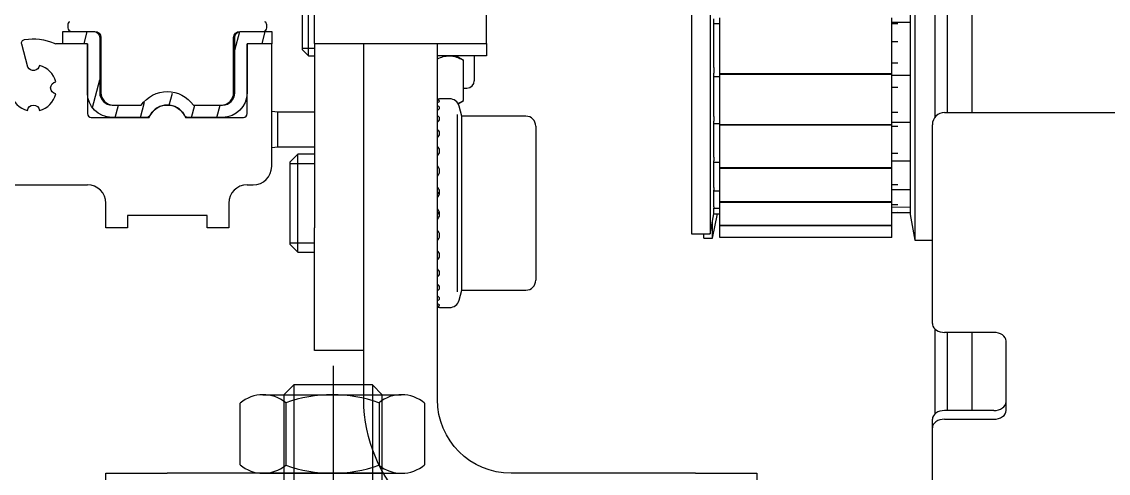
# Model space of a CAD drawing. Header units: millimetres. Extents: x 17311 to 801382, y -242618 to -104888.
# Drawn here: x 575657.9 to 575746.3, y -199233.5 to -199196.7 of the extents above; entities that cross this region are included whole.
import ezdxf

# ---------------------------------------------------------------- set-up
doc = ezdxf.new("R2010")
doc.units = ezdxf.units.MM
doc.header["$LTSCALE"] = 250
doc.linetypes.add('CENTERLINE', pattern=[25.4, 19.05, -1.5875, 3.175, -1.5875])
doc.linetypes.add('GEN3', pattern=[6.25, 5, -1.25])
for name, color, linetype in [('1', 1, 'Continuous'), ('A-CON', 2, 'Continuous'), ('A-FIN', 6, 'Continuous'), ('centerline-Mittellinie', 4, 'CENTERLINE'), ('helpline-Hilfslinie', 2, 'Continuous'), ('hiddenline-hinterliegendelinie', 6, 'GEN3'), ('outline-Körperkante', 7, 'Continuous')]:
    doc.layers.add(name, color=color, linetype=linetype)

# ---------------------------------------------------------------- blocks, each defined once
blk = doc.blocks.new('6kt-Mutter_M8')
at = {"layer": 'hiddenline-hinterliegendelinie', "color": 1}
for p, q in [((-5.719, 6.4), (5.54, 6.4)), ((-7.565, 0.699), (-7.565, 5.701)), ((-3.858, 5.74), (-3.858, 0.66)), ((3.739, 5.74), (3.739, 0.66)), ((7.446, 5.701), (7.446, 0.699)), ((-5.719, 0), (5.6, 0))]:
    blk.add_line(p, q, dxfattribs=at)
for centre, radius, start, end in [((-5.689, 3.533), 2.867, 50.32568, 130.88257), ((-0.06, -4.858), 11.258, 70.2797, 109.7203), ((5.57, 3.533), 2.867, 49.11742, 129.6743), ((-5.689, 2.867), 2.867, 229.11743, 309.6743), ((-0.06, 11.258), 11.258, 250.2797, 289.7203), ((5.57, 2.867), 2.867, 230.32571, 310.88258)]:
    blk.add_arc(centre, radius, start, end, dxfattribs=at)
blk = doc.blocks.new('Gewindestift_M8x25')
at = {"layer": 'centerline-Mittellinie', "color": 1}
blk.add_line((0, 26.578), (0, -2.595), dxfattribs=at)
at = {"layer": 'hiddenline-hinterliegendelinie', "color": 1}
for p, q in [((-3.2, 25.032), (-4, 24.232)), ((-3.2, 25.032), (-3.2, 0)), ((3.2, 25.032), (-3.2, 25.032)), ((3.2, 25.032), (3.2, 0)), ((4, 24.232), (3.2, 25.032)), ((-4, 24.232), (-4, 0.8)), ((-4, 24.232), (4, 24.232)), ((4, 0.79), (4, 24.232)), ((-4, 0.8), (4, 0.8)), ((-4, 0.8), (-3.2, 0)), ((-3.2, 0), (3.2, 0)), ((3.2, 0), (4, 0.79))]:
    blk.add_line(p, q, dxfattribs=at)
blk = doc.blocks.new('2302_Kämpferprofil')
at = {"layer": 'outline-Körperkante', "color": 8, "linetype": 'Continuous'}
for p, q in [((14.148403, 72.585385), (13.645523, 74.462158)), ((19, 74.5), (16.411077, 74.5)), ((19, 74.5), (17, 74.5)), ((19, 74.5), (19, 68.8)), ((19, 70.5), (19, 74.5)), ((32, 68.8), (32, 74.5)), ((34, 74.5), (32, 74.5)), ((34, 74.5), (32, 74.5)), ((32, 74.5), (32, 70.5)), ((34, 64.5), (34, 74.5)), ((19.3, 68.5), (24.016761, 68.5)), ((20.5, 68.499826), (20.5, 68.563239)), ((23.82668, 68.5), (21, 68.5)), ((26.98324, 68.5), (31.7, 68.5)), ((30, 68.5), (27.17332, 68.5)), ((8.658313, 63), (19, 63)), ((32, 63), (32.5, 63)), ((20.5, 59.5), (20.5, 61.5)), ((30.5, 61.5), (30.5, 59.5)), ((28.75, 60.5), (22.25, 60.5)), ((22.25, 60.5), (22.25, 59.5)), ((28.75, 59.5), (28.75, 60.5)), ((22.25, 59.5), (20.5, 59.5)), ((30.5, 59.5), (28.75, 59.5))]:
    blk.add_line(p, q, dxfattribs=at)
at = {"layer": 'outline-Körperkante', "color": 8, "linetype": 'Continuous', "extrusion": (0, 0, -1)}
for centre, radius, start, end in [((-13.935301, 74.539804), 0.3, 345, 79.650709), ((-14.6, 70.9), 4, 79.650709, 114.909153), ((-14.6, 72.8), 0.5, 187.560843, 334.581259), ((-16.5, 70.9), 0.5, 277.560843, 82.439157), ((-14.6, 69), 0.5, 7.560843, 172.439157), ((-25.5, 67.9), 1.6, 22.024313, 157.975687)]:
    blk.add_arc(centre, radius, start, end, dxfattribs=at)
at = {"layer": 'outline-Körperkante', "color": 8, "linetype": 'Continuous'}
for centre, radius, start, end in [((16.411077, 74.8), 0.3, 245.090847, 270), ((14.6, 70.9), 1.9, 15.121686, 74.878314), ((14.6, 70.9), 1.9, 195.121686, 254.878314), ((14.6, 70.9), 1.9, 285.121686, 344.878314), ((19.3, 68.8), 0.3, 180, 270), ((31.7, 68.8), 0.3, 270, 0), ((32.5, 64.5), 1.5, 270, 0), ((19, 61.5), 1.5, 0, 90), ((32, 61.5), 1.5, 90, 180)]:
    blk.add_arc(centre, radius, start, end, dxfattribs=at)
blk = doc.blocks.new('HATCH9')
at = {"color": 251, "linetype": 'Continuous'}
for p, q in [((127.209223, 152.287676), (127.477172, 153.287676)), ((139.490589, 151.757921), (139.898178, 153.279062)), ((141.703089, 152.287676), (141.971038, 153.287676)), ((127.887534, 147.091761), (128.490589, 149.342395)), ((134.149565, 147.279759), (134.41049, 148.253545)), ((129.742632, 146.287676), (130.010582, 147.287676)), ((131.813185, 146.287676), (132.142424, 147.516415)), ((135.954289, 146.287676), (136.222239, 147.287676)), ((138.024842, 146.287676), (138.292791, 147.287676))]:
    blk.add_line(p, q, dxfattribs=at)
blk = doc.blocks.new('2302')
at = {"layer": '1', "color": 8, "linetype": 'Continuous'}
for p, q in [((24.088, 52.58), (24.088, -6.688)), ((24.088, 52.58), (24.088, -6.688)), ((25.088, 52.321), (25.088, -6.291)), ((25.088, 52.321), (25.088, -6.291)), ((27.088, 52.26), (27.088, -6.291)), ((27.088, 52.26), (27.088, -6.291)), ((27.088, 52.26), (27.088, -6.291)), ((27.088, 52.26), (27.088, -6.291)), ((4.274, 33.813), (4.274, -16.187)), ((4.274, 33.813), (4.274, -16.187)), ((5.797, 33.813), (5.797, -16.187)), ((5.797, 33.813), (5.797, -16.187)), ((22.458, 34.313), (22.458, -16.687)), ((22.458, 34.313), (22.458, -16.687)), ((22.088, 32.213), (22.088, -14.587)), ((22.088, 32.213), (22.088, -14.587)), ((-26.412, -0.676), (-26.412, 18.324)), ((-26.412, -0.676), (-26.412, 18.324)), ((-12.412, -0.676), (-12.412, 18.324)), ((-12.412, -0.676), (-12.412, 18.324)), ((-27.412, -1.176), (-27.412, 3.824)), ((-27.412, -1.176), (-27.412, 3.824)), ((-26.912, -1.676), (-26.912, 4.324)), ((-26.912, -1.676), (-26.912, 4.324)), ((6.088, -2.627), (6.088, 1.341)), ((6.088, -2.627), (6.088, 1.341)), ((6.088, 0.967), (6.588, 0.97)), ((6.088, 0.967), (6.588, 0.97)), ((6.588, -3.15), (6.588, 1.431)), ((6.588, -3.15), (6.588, 1.431)), ((20.588, -3.15), (20.588, 1.431)), ((20.588, -3.15), (20.588, 1.431)), ((20.588, 1.068), (22.088, 1.079)), ((20.588, 1.068), (22.088, 1.079)), ((20.588, 0.959), (21.088, 0.961)), ((20.588, 0.959), (21.088, 0.961)), ((-46.912, 0.314), (-44.412, 0.314)), ((-46.912, -0.686), (-46.912, 0.314)), ((-46.912, 0.314), (-44.412, 0.314)), ((-46.912, -0.686), (-46.912, 0.314)), ((-46.512, 0.841), (-46.512, 0.614)), ((-46.512, 0.841), (-46.512, 0.614)), ((-46.212, 0.314), (-44.312, 0.314)), ((-46.212, 0.314), (-44.312, 0.314)), ((-32.512, 0.314), (-30.612, 0.314)), ((-32.512, 0.314), (-30.612, 0.314)), ((-32.412, 0.314), (-29.912, 0.314)), ((-32.412, 0.314), (-29.912, 0.314)), ((-30.312, 0.614), (-30.312, 0.841)), ((-30.312, 0.614), (-30.312, 0.841)), ((-29.912, 0.314), (-29.912, -0.686)), ((-29.912, 0.314), (-29.912, -0.686)), ((-44.912, -0.686), (-46.912, -0.686)), ((-44.912, -0.686), (-46.912, -0.686)), ((-44.912, -4.686), (-44.912, -0.686)), ((-44.912, -4.686), (-44.912, -0.686)), ((-43.912, -0.186), (-43.912, -4.686)), ((-43.912, -0.186), (-43.912, -4.686)), ((-43.812, -0.186), (-43.812, -4.686)), ((-43.812, -0.186), (-43.812, -4.686)), ((-33.012, -4.686), (-33.012, -0.186)), ((-33.012, -4.686), (-33.012, -0.186)), ((-32.912, -4.686), (-32.912, -0.186)), ((-32.912, -4.686), (-32.912, -0.186)), ((-29.912, -0.686), (-31.912, -0.686)), ((-29.912, -0.686), (-31.912, -0.686)), ((-31.912, -0.686), (-31.912, -4.686)), ((-29.912, -0.686), (-31.912, -0.686)), ((-29.912, -0.686), (-31.912, -0.686)), ((-31.912, -0.686), (-31.912, -4.686)), ((-26.412, -0.676), (-26.412, -15.676)), ((-26.412, -0.676), (-19.412, -0.676)), ((-26.412, -0.676), (-26.412, -15.676)), ((-26.412, -0.676), (-19.412, -0.676)), ((-22.412, -15.676), (-22.412, -0.676)), ((-22.412, -15.676), (-22.412, -0.676)), ((-19.412, -0.676), (-12.412, -0.676)), ((-19.412, -0.676), (-12.412, -0.676)), ((-16.412, -29.676), (-16.412, -0.676)), ((-16.412, -29.676), (-16.412, -0.676)), ((-12.412, -0.676), (-12.412, -1.676)), ((-12.412, -0.676), (-12.412, -1.676)), ((21.088, -0.523), (20.588, -0.524)), ((21.088, -0.523), (20.588, -0.524)), ((-27.412, -1.062), (-26.412, -1.062)), ((-27.412, -1.062), (-26.412, -1.062)), ((-27.412, -1.176), (-26.912, -1.676)), ((-27.412, -1.176), (-26.912, -1.676)), ((-26.912, -1.676), (-26.412, -1.676)), ((-26.912, -1.676), (-26.412, -1.676)), ((-12.412, -1.676), (-16.412, -1.676)), ((-12.412, -1.676), (-16.412, -1.676)), ((-14.293, -2.033), (-14.912, -1.676)), ((-14.293, -2.033), (-14.912, -1.676)), ((-13.412, -1.676), (-13.412, -3.701)), ((-13.412, -1.676), (-13.412, -3.701)), ((-14.293, -5.319), (-14.293, -2.033)), ((-14.293, -5.319), (-14.293, -2.033)), ((6.088, -2.627), (6.088, -3.095)), ((6.088, -2.627), (6.088, -3.095)), ((20.588, -2.245), (21.088, -2.245)), ((20.588, -2.245), (21.088, -2.245)), ((6.088, -6.609), (6.088, -3.095)), ((6.088, -6.609), (6.088, -3.095)), ((6.088, -3.365), (6.588, -3.361)), ((6.088, -3.365), (6.588, -3.361)), ((20.588, -3.15), (6.588, -3.15)), ((6.588, -3.151), (6.588, -3.15)), ((20.588, -3.15), (6.588, -3.15)), ((6.588, -3.151), (6.588, -3.15)), ((6.588, -3.159), (6.588, -3.151)), ((20.588, -3.151), (6.588, -3.151)), ((6.588, -3.159), (6.588, -3.151)), ((20.588, -3.151), (6.588, -3.151)), ((6.588, -3.159), (20.588, -3.159)), ((6.588, -3.169), (6.588, -3.159)), ((6.588, -3.159), (20.588, -3.159)), ((6.588, -3.169), (6.588, -3.159)), ((20.588, -3.169), (6.588, -3.169)), ((6.588, -7.29), (6.588, -3.169)), ((20.588, -3.169), (6.588, -3.169)), ((6.588, -7.29), (6.588, -3.169)), ((20.588, -3.151), (20.588, -3.15)), ((20.588, -3.151), (20.588, -3.15)), ((20.588, -3.159), (20.588, -3.151)), ((20.588, -3.159), (20.588, -3.151)), ((20.588, -3.169), (20.588, -3.159)), ((20.588, -3.169), (20.588, -3.159)), ((20.588, -7.29), (20.588, -3.169)), ((20.588, -7.29), (20.588, -3.169)), ((20.588, -3.263), (22.088, -3.253)), ((20.588, -3.263), (22.088, -3.253)), ((-14.293, -4.301), (-14.012, -4.301)), ((-14.293, -4.301), (-14.012, -4.301)), ((21.088, -4.264), (20.588, -4.265)), ((21.088, -4.264), (20.588, -4.265)), ((-15.426, -5.176), (-16.241, -5.176)), ((-15.426, -5.176), (-16.241, -5.176)), ((-43.412, -5.552), (-43.412, -5.486)), ((-43.412, -5.552), (-43.412, -5.486)), ((-42.912, -5.686), (-40.603, -5.686)), ((-42.912, -5.686), (-40.603, -5.686)), ((-42.812, -5.686), (-40.536, -5.686)), ((-42.812, -5.686), (-40.536, -5.686)), ((-36.288, -5.686), (-34.012, -5.686)), ((-36.288, -5.686), (-34.012, -5.686)), ((-36.221, -5.686), (-33.912, -5.686)), ((-36.221, -5.686), (-33.912, -5.686)), ((-14.735, -5.573), (-14.293, -5.319)), ((-14.735, -5.573), (-14.293, -5.319)), ((-14.433, -6.593), (-14.653, -5.769)), ((-14.433, -6.593), (-14.653, -5.769)), ((-40.085, -6.686), (-42.912, -6.686)), ((-40.085, -6.686), (-42.912, -6.686)), ((-33.912, -6.686), (-36.739, -6.686)), ((-33.912, -6.686), (-36.739, -6.686)), ((-29.912, -9.133), (-29.912, -6.219)), ((-29.412, -6.276), (-29.912, -6.219)), ((-29.912, -9.133), (-29.912, -6.219)), ((-29.412, -6.276), (-29.912, -6.219)), ((-29.412, -9.076), (-29.412, -6.276)), ((-26.412, -6.276), (-29.412, -6.276)), ((-29.412, -9.076), (-29.412, -6.276)), ((-26.412, -6.276), (-29.412, -6.276)), ((-14.812, -6.463), (-14.812, -20.889)), ((-14.812, -6.463), (-14.812, -20.889)), ((-14.433, -20.759), (-14.433, -6.593)), ((-9.212, -6.593), (-14.433, -6.593)), ((-14.433, -20.759), (-14.433, -6.593)), ((-9.212, -6.593), (-14.433, -6.593)), ((6.088, -6.609), (6.088, -7.011)), ((6.088, -6.609), (6.088, -7.011)), ((6.088, -9.917), (6.088, -7.011)), ((6.088, -9.917), (6.088, -7.011)), ((20.588, -6.255), (21.088, -6.255)), ((20.588, -6.255), (21.088, -6.255)), ((20.588, -7.087), (22.088, -7.076)), ((20.588, -7.087), (22.088, -7.076)), ((24.888, -6.286), (73.888, -6.286)), ((24.888, -6.286), (73.888, -6.286)), ((-8.412, -7.393), (-8.412, -19.959)), ((-8.412, -7.393), (-8.412, -19.959)), ((6.088, -7.188), (6.588, -7.185)), ((6.088, -7.188), (6.588, -7.185)), ((20.588, -7.29), (6.588, -7.29)), ((6.588, -7.292), (6.588, -7.29)), ((20.588, -7.29), (6.588, -7.29)), ((6.588, -7.292), (6.588, -7.29)), ((20.588, -7.292), (6.588, -7.292)), ((6.588, -7.299), (6.588, -7.292)), ((20.588, -7.292), (6.588, -7.292)), ((6.588, -7.299), (6.588, -7.292)), ((6.588, -7.299), (20.588, -7.299)), ((6.588, -7.308), (6.588, -7.299)), ((6.588, -7.299), (20.588, -7.299)), ((6.588, -7.308), (6.588, -7.299)), ((6.588, -10.812), (6.588, -7.308)), ((20.588, -7.308), (6.588, -7.308)), ((6.588, -10.812), (6.588, -7.308)), ((20.588, -7.308), (6.588, -7.308)), ((20.588, -7.292), (20.588, -7.29)), ((20.588, -7.292), (20.588, -7.29)), ((20.588, -7.299), (20.588, -7.292)), ((20.588, -7.299), (20.588, -7.292)), ((20.588, -7.308), (20.588, -7.299)), ((20.588, -7.308), (20.588, -7.299)), ((20.588, -10.812), (20.588, -7.308)), ((20.588, -10.812), (20.588, -7.308)), ((21.088, -7.433), (20.588, -7.435)), ((21.088, -7.433), (20.588, -7.435)), ((23.888, -22.165), (23.888, -7.286)), ((23.888, -22.165), (23.888, -7.286)), ((-29.912, -9.133), (-29.412, -9.076)), ((-29.912, -9.133), (-29.412, -9.076)), ((-29.412, -9.076), (-26.412, -9.076)), ((-29.412, -9.076), (-26.412, -9.076)), ((-27.787, -9.676), (-28.412, -10.301)), ((-27.787, -9.676), (-28.412, -10.301)), ((-27.787, -17.676), (-27.787, -9.676)), ((-26.412, -9.676), (-27.787, -9.676)), ((-27.787, -17.676), (-27.787, -9.676)), ((-26.412, -9.676), (-27.787, -9.676)), ((20.588, -9.606), (21.088, -9.605)), ((20.588, -9.606), (21.088, -9.605)), ((-28.412, -17.051), (-28.412, -10.301)), ((-28.412, -17.051), (-28.412, -10.301)), ((-28.412, -10.443), (-26.412, -10.443)), ((-28.412, -10.443), (-26.412, -10.443)), ((6.088, -9.917), (6.088, -10.235)), ((6.088, -9.917), (6.088, -10.235)), ((6.088, -12.407), (6.088, -10.235)), ((6.088, -12.407), (6.088, -10.235)), ((6.088, -10.336), (6.588, -10.333)), ((6.088, -10.336), (6.588, -10.333)), ((20.588, -10.235), (22.088, -10.225)), ((20.588, -10.235), (22.088, -10.225)), ((6.588, -10.814), (6.588, -10.812)), ((20.588, -10.812), (6.588, -10.812)), ((6.588, -10.814), (6.588, -10.812)), ((20.588, -10.812), (6.588, -10.812)), ((20.588, -10.814), (6.588, -10.814)), ((6.588, -10.82), (6.588, -10.814)), ((20.588, -10.814), (6.588, -10.814)), ((6.588, -10.82), (6.588, -10.814)), ((6.588, -10.82), (20.588, -10.82)), ((6.588, -10.827), (6.588, -10.82)), ((6.588, -10.82), (20.588, -10.82)), ((6.588, -10.827), (6.588, -10.82)), ((20.588, -10.827), (6.588, -10.827)), ((6.588, -13.58), (6.588, -10.827)), ((20.588, -10.827), (6.588, -10.827)), ((6.588, -13.58), (6.588, -10.827)), ((20.588, -10.814), (20.588, -10.812)), ((20.588, -10.814), (20.588, -10.812)), ((20.588, -10.82), (20.588, -10.814)), ((20.588, -10.82), (20.588, -10.814)), ((20.588, -10.827), (20.588, -10.82)), ((20.588, -10.827), (20.588, -10.82)), ((20.588, -13.58), (20.588, -10.827)), ((20.588, -13.58), (20.588, -10.827)), ((20.588, -12.153), (21.088, -12.151)), ((20.588, -12.153), (21.088, -12.151)), ((6.088, -12.407), (6.088, -12.627)), ((6.088, -12.407), (6.088, -12.627)), ((6.088, -13.969), (6.088, -12.627)), ((6.088, -13.969), (6.088, -12.627)), ((6.088, -12.672), (6.588, -12.668)), ((6.088, -12.672), (6.588, -12.668)), ((20.588, -12.57), (22.088, -12.56)), ((20.588, -12.57), (22.088, -12.56)), ((6.088, -13.969), (6.088, -14.081)), ((6.088, -13.969), (6.088, -14.081)), ((6.088, -14.535), (6.088, -14.081)), ((6.088, -14.535), (6.088, -14.081)), ((6.088, -14.092), (6.588, -14.088)), ((6.088, -14.092), (6.588, -14.088)), ((6.588, -13.582), (6.588, -13.58)), ((20.588, -13.58), (6.588, -13.58)), ((6.588, -13.582), (6.588, -13.58)), ((20.588, -13.58), (6.588, -13.58)), ((6.588, -13.586), (6.588, -13.582)), ((20.588, -13.582), (6.588, -13.582)), ((6.588, -13.586), (6.588, -13.582)), ((20.588, -13.582), (6.588, -13.582)), ((6.588, -13.592), (6.588, -13.586)), ((6.588, -13.586), (20.588, -13.586)), ((6.588, -13.592), (6.588, -13.586)), ((6.588, -13.586), (20.588, -13.586)), ((20.588, -13.592), (6.588, -13.592)), ((6.588, -15.487), (6.588, -13.592)), ((20.588, -13.592), (6.588, -13.592)), ((6.588, -15.487), (6.588, -13.592)), ((20.588, -13.582), (20.588, -13.58)), ((20.588, -13.582), (20.588, -13.58)), ((20.588, -13.586), (20.588, -13.582)), ((20.588, -13.586), (20.588, -13.582)), ((20.588, -13.592), (20.588, -13.586)), ((20.588, -13.592), (20.588, -13.586)), ((20.588, -15.487), (20.588, -13.592)), ((20.588, -15.487), (20.588, -13.592)), ((20.588, -13.783), (21.088, -13.78)), ((20.588, -13.783), (21.088, -13.78)), ((20.588, -13.991), (22.088, -13.98)), ((20.588, -13.991), (22.088, -13.98)), ((5.797, -16.187), (6.088, -14.537)), ((5.797, -16.187), (6.088, -14.537)), ((5.988, -16.536), (6.388, -14.535)), ((5.988, -16.536), (6.388, -14.535)), ((6.088, -14.537), (6.588, -14.533)), ((6.088, -14.537), (6.588, -14.533)), ((6.088, -14.537), (6.088, -14.535)), ((6.088, -14.537), (6.088, -14.535)), ((20.588, -14.426), (21.088, -14.422)), ((20.588, -14.426), (21.088, -14.422)), ((20.588, -14.436), (22.088, -14.425)), ((20.588, -14.436), (22.088, -14.425)), ((22.088, -14.587), (22.458, -16.687)), ((22.088, -14.587), (22.458, -16.687)), ((-26.412, -25.676), (-26.412, -15.676)), ((-26.412, -25.676), (-26.412, -15.676)), ((-22.412, -25.676), (-22.412, -15.676)), ((-22.412, -25.676), (-22.412, -15.676)), ((5.988, -16.536), (5.988, -15.104)), ((5.988, -16.536), (5.988, -15.104)), ((20.588, -15.487), (6.588, -15.487)), ((6.588, -15.489), (6.588, -15.487)), ((20.588, -15.487), (6.588, -15.487)), ((6.588, -15.489), (6.588, -15.487)), ((20.588, -15.489), (6.588, -15.489)), ((6.588, -15.491), (6.588, -15.489)), ((20.588, -15.489), (6.588, -15.489)), ((6.588, -15.491), (6.588, -15.489)), ((6.588, -15.491), (20.588, -15.491)), ((6.588, -15.495), (6.588, -15.491)), ((6.588, -15.491), (20.588, -15.491)), ((6.588, -15.495), (6.588, -15.491)), ((20.588, -15.495), (6.588, -15.495)), ((20.588, -15.495), (6.588, -15.495)), ((6.588, -16.461), (6.588, -15.496)), ((6.588, -16.461), (6.588, -15.496)), ((20.588, -15.489), (20.588, -15.487)), ((20.588, -15.489), (20.588, -15.487)), ((20.588, -15.491), (20.588, -15.489)), ((20.588, -15.491), (20.588, -15.489)), ((20.588, -15.495), (20.588, -15.491)), ((20.588, -15.495), (20.588, -15.491)), ((20.588, -16.461), (20.588, -15.496)), ((20.588, -16.461), (20.588, -15.496)), ((4.274, -16.187), (5.797, -16.187)), ((4.274, -16.187), (5.797, -16.187)), ((5.288, -16.536), (5.288, -16.187)), ((5.288, -16.536), (5.288, -16.187)), ((5.288, -16.536), (5.988, -16.536)), ((5.288, -16.536), (5.988, -16.536)), ((6.588, -16.463), (6.588, -16.461)), ((20.588, -16.461), (6.588, -16.461)), ((6.588, -16.463), (6.588, -16.461)), ((20.588, -16.461), (6.588, -16.461)), ((20.588, -16.463), (6.588, -16.463)), ((6.588, -16.465), (6.588, -16.463)), ((20.588, -16.463), (6.588, -16.463)), ((6.588, -16.465), (6.588, -16.463)), ((20.588, -16.465), (6.588, -16.465)), ((20.588, -16.465), (6.588, -16.465)), ((20.588, -16.463), (20.588, -16.461)), ((20.588, -16.463), (20.588, -16.461)), ((20.588, -16.465), (20.588, -16.463)), ((20.588, -16.465), (20.588, -16.463)), ((22.458, -16.687), (23.888, -16.687)), ((22.458, -16.687), (23.888, -16.687)), ((-28.412, -16.909), (-26.412, -16.909)), ((-28.412, -16.909), (-26.412, -16.909)), ((-28.412, -17.051), (-27.787, -17.676)), ((-28.412, -17.051), (-27.787, -17.676)), ((-27.787, -17.676), (-26.412, -17.676)), ((-27.787, -17.676), (-26.412, -17.676)), ((-14.653, -21.583), (-14.433, -20.759)), ((-14.653, -21.583), (-14.433, -20.759)), ((-14.433, -20.759), (-9.212, -20.759)), ((-14.433, -20.759), (-9.212, -20.759)), ((-16.241, -22.176), (-15.426, -22.176)), ((-16.241, -22.176), (-15.426, -22.176)), ((23.888, -23.49), (23.888, -22.165)), ((23.888, -23.49), (23.888, -22.165)), ((24.088, -23.917), (24.088, -30.847)), ((24.088, -23.917), (24.088, -30.847)), ((28.888, -24.2), (24.888, -24.2)), ((28.888, -24.2), (24.888, -24.2)), ((25.088, -24.202), (25.088, -30.564)), ((25.088, -24.202), (25.088, -30.564)), ((27.088, -24.202), (27.088, -30.564)), ((27.088, -24.202), (27.088, -30.564)), ((27.088, -24.202), (27.088, -30.564)), ((27.088, -24.202), (27.088, -30.564)), ((29.888, -30.564), (29.888, -24.907)), ((29.888, -30.564), (29.888, -24.907)), ((-22.412, -25.676), (-26.412, -25.676)), ((-22.412, -25.676), (-26.412, -25.676)), ((-22.412, -29.676), (-22.412, -25.676)), ((-22.412, -29.676), (-22.412, -25.676)), ((28.888, -30.564), (24.888, -30.564)), ((28.888, -30.564), (24.888, -30.564)), ((23.888, -31.978), (23.888, -31.271)), ((23.888, -31.978), (23.888, -31.271)), ((24.888, -31.271), (28.888, -31.271)), ((24.888, -31.271), (28.888, -31.271)), ((23.888, -50.363), (23.888, -31.978)), ((23.888, -50.363), (23.888, -31.978)), ((-43.412, -35.676), (-38.412, -35.676)), ((-43.412, -41.676), (-43.412, -35.676)), ((-43.412, -35.676), (-38.412, -35.676)), ((-43.412, -41.676), (-43.412, -35.676)), ((-20.805, -35.676), (-38.412, -35.676)), ((-20.805, -35.676), (-38.412, -35.676)), ((4.588, -35.676), (-10.412, -35.676)), ((4.588, -35.676), (-10.412, -35.676)), ((4.588, -35.676), (9.588, -35.676)), ((4.588, -35.676), (9.588, -35.676)), ((9.588, -35.676), (9.588, -41.676)), ((9.588, -35.676), (9.588, -41.676))]:
    blk.add_line(p, q, dxfattribs=at)
for centre, radius, start, end in [((-46.212, 0.841), 0.3, 120, 180), ((-46.212, 0.841), 0.3, 120, 180), ((-30.612, 0.841), 0.3, 0, 60), ((-30.612, 0.841), 0.3, 0, 60), ((-46.212, 0.614), 0.3, 180, 270), ((-46.212, 0.614), 0.3, 180, 270), ((-30.612, 0.614), 0.3, 270, 0), ((-30.612, 0.614), 0.3, 270, 0), ((-14.012, -3.701), 0.6, 270, 0), ((-14.012, -3.701), 0.6, 270, 0), ((-42.912, -4.686), 1, 180, 270), ((-42.912, -4.686), 1, 180, 270), ((-42.812, -4.686), 1, 180, 270), ((-42.812, -4.686), 1, 180, 270), ((-34.012, -4.686), 1, 270, 0), ((-34.012, -4.686), 1, 270, 0), ((-33.912, -4.686), 1, 270, 0), ((-33.912, -4.686), 1, 270, 0), ((-15.426, -5.976), 0.8, 15, 90), ((-15.426, -5.976), 0.8, 15, 90), ((-38.412, -7.286), 1.6, 28.27371, 151.72629), ((-38.412, -7.286), 1.6, 28.27371, 151.72629), ((-9.212, -7.393), 0.8, 0, 90), ((-9.212, -7.393), 0.8, 0, 90), ((24.888, -7.286), 1, 90, 180), ((24.888, -7.286), 1, 90, 180), ((-9.212, -19.959), 0.8, 270, 0), ((-9.212, -19.959), 0.8, 270, 0), ((-15.426, -21.376), 0.8, 270, 345), ((-15.426, -21.376), 0.8, 270, 345)]:
    blk.add_arc(centre, radius, start, end, dxfattribs=at)
at = {"layer": '1', "color": 8, "linetype": 'Continuous', "extrusion": (0, 0, -1)}
for centre, radius, start, end in [((44.412, -0.186), 0.5, 90, 180), ((44.412, -0.186), 0.5, 90, 180), ((44.312, -0.186), 0.5, 90, 180), ((44.312, -0.186), 0.5, 90, 180), ((32.512, -0.186), 0.5, 0, 90), ((32.512, -0.186), 0.5, 0, 90), ((32.412, -0.186), 0.5, 0, 90), ((32.412, -0.186), 0.5, 0, 90), ((42.912, -4.686), 2, 270, 0), ((42.912, -4.686), 2, 270, 0), ((38.412, -7.186), 2.6, 35.23442, 144.76558), ((38.412, -7.186), 2.6, 35.23442, 144.76558), ((33.912, -4.686), 2, 180, 270), ((33.912, -4.686), 2, 180, 270), ((40.085, -6.386), 0.3, 208.27371, 270), ((40.085, -6.386), 0.3, 208.27371, 270), ((36.739, -6.386), 0.3, 270, 331.72629), ((36.739, -6.386), 0.3, 270, 331.72629), ((10.412, -29.676), 12, 270, 0), ((10.412, -29.676), 12, 270, 0), ((10.412, -29.676), 6, 270, 0), ((10.412, -29.676), 6, 270, 0)]:
    blk.add_arc(centre, radius, start, end, dxfattribs=at)
at = {"layer": '1', "color": 8, "linetype": 'Continuous'}
for centre, major_axis, ratio, start_param, end_param in [((-16.879, -13.195), (0.645, 0), 0.994522, 0.33758, 0.761013), ((-16.879, -13.195), (0.645, 0), 0.994522, 0.33758, 0.761013), ((-16.879, -14.157), (-0.645, 0), 0.994522, 2.38058, 2.824132), ((-16.879, -14.157), (-0.645, 0), 0.994522, 2.38058, 2.824132), ((24.888, -23.493), (1, 0), 0.707107, 3.263213, 4.712389), ((24.888, -23.493), (1, 0), 0.707107, 3.263213, 4.712389), ((28.888, -24.907), (-1, 0), 0.707107, 3.141593, 4.712389), ((28.888, -24.907), (-1, 0), 0.707107, 3.141593, 4.712389), ((28.888, -29.857), (1, 0), 0.707107, 4.712389, 6.283185), ((28.888, -29.857), (1, 0), 0.707107, 4.712389, 6.283185), ((24.888, -31.271), (-1, 0), 0.707107, 4.712389, 6.283185), ((24.888, -31.271), (-1, 0), 0.707107, 4.712389, 6.283185), ((28.888, -30.564), (-1, 0), 0.707107, 1.570796, 3.141593), ((28.888, -30.564), (-1, 0), 0.707107, 1.570796, 3.141593), ((24.888, -31.978), (1, 0), 0.707107, 1.570796, 3.141593), ((24.888, -31.978), (1, 0), 0.707107, 1.570796, 3.141593)]:
    blk.add_ellipse(centre, major_axis=major_axis, ratio=ratio, start_param=start_param, end_param=end_param, dxfattribs=at)
for points in [[(-16.413, -1.931), (-16.097, -1.772), (-15.776, -1.676), (-15.448, -1.676)], [(-16.413, -1.931), (-16.097, -1.772), (-15.776, -1.676), (-15.448, -1.676)], [(-15.448, -1.676), (-15.056, -1.676), (-14.67, -1.816), (-14.293, -2.033)], [(-15.448, -1.676), (-15.056, -1.676), (-14.67, -1.816), (-14.293, -2.033)], [(-14.773, -5.547), (-14.611, -5.488), (-14.452, -5.41), (-14.293, -5.319)], [(-14.773, -5.547), (-14.611, -5.488), (-14.452, -5.41), (-14.293, -5.319)], [(23.888, -23.49), (23.888, -23.521), (23.89, -23.55), (23.895, -23.579)], [(23.888, -23.49), (23.888, -23.521), (23.89, -23.55), (23.895, -23.579)]]:
    blk.add_open_spline(points, degree=3, dxfattribs=at)
for points, knots in [([(-16.412, -5.188), (-16.362, -5.185), (-16.321, -5.182), (-16.262, -5.178), (-16.243, -5.177), (-16.235, -5.176), (-16.234, -5.176), (-16.234, -5.176)], [0, 0, 0, 0, 0.444044, 0.444044, 0.888144, 0.888144, 1, 1, 1, 1]), ([(-16.412, -5.188), (-16.362, -5.185), (-16.321, -5.182), (-16.262, -5.178), (-16.243, -5.177), (-16.235, -5.176), (-16.234, -5.176), (-16.234, -5.176)], [0, 0, 0, 0, 0.444044, 0.444044, 0.888144, 0.888144, 1, 1, 1, 1]), ([(-16.412, -5.466), (-16.362, -5.452), (-16.321, -5.437), (-16.262, -5.405), (-16.243, -5.389), (-16.23, -5.358), (-16.236, -5.343), (-16.272, -5.317), (-16.302, -5.305), (-16.363, -5.289), (-16.386, -5.285), (-16.412, -5.28)], [0, 0, 0, 0, 0.22178, 0.22178, 0.443587, 0.443587, 0.664968, 0.664968, 0.886124, 0.886124, 1, 1, 1, 1]), ([(-16.412, -5.466), (-16.362, -5.452), (-16.321, -5.437), (-16.262, -5.405), (-16.243, -5.389), (-16.23, -5.358), (-16.236, -5.343), (-16.272, -5.317), (-16.302, -5.305), (-16.363, -5.289), (-16.386, -5.285), (-16.412, -5.28)], [0, 0, 0, 0, 0.22178, 0.22178, 0.443587, 0.443587, 0.664968, 0.664968, 0.886124, 0.886124, 1, 1, 1, 1]), ([(-16.412, -6.102), (-16.362, -6.079), (-16.321, -6.051), (-16.262, -5.994), (-16.243, -5.963), (-16.23, -5.904), (-16.236, -5.874), (-16.272, -5.82), (-16.302, -5.794), (-16.363, -5.761), (-16.386, -5.75), (-16.412, -5.74)], [0, 0, 0, 0, 0.22178, 0.22178, 0.443587, 0.443587, 0.664968, 0.664968, 0.886124, 0.886124, 1, 1, 1, 1]), ([(-16.412, -6.102), (-16.362, -6.079), (-16.321, -6.051), (-16.262, -5.994), (-16.243, -5.963), (-16.23, -5.904), (-16.236, -5.874), (-16.272, -5.82), (-16.302, -5.794), (-16.363, -5.761), (-16.386, -5.75), (-16.412, -5.74)], [0, 0, 0, 0, 0.22178, 0.22178, 0.443587, 0.443587, 0.664968, 0.664968, 0.886124, 0.886124, 1, 1, 1, 1]), ([(-16.412, -7.07), (-16.362, -7.037), (-16.321, -6.999), (-16.262, -6.918), (-16.243, -6.875), (-16.23, -6.79), (-16.236, -6.746), (-16.272, -6.667), (-16.302, -6.629), (-16.363, -6.578), (-16.386, -6.562), (-16.412, -6.547)], [0, 0, 0, 0, 0.22178, 0.22178, 0.443587, 0.443587, 0.664968, 0.664968, 0.886124, 0.886124, 1, 1, 1, 1]), ([(-16.412, -7.07), (-16.362, -7.037), (-16.321, -6.999), (-16.262, -6.918), (-16.243, -6.875), (-16.23, -6.79), (-16.236, -6.746), (-16.272, -6.667), (-16.302, -6.629), (-16.363, -6.578), (-16.386, -6.562), (-16.412, -6.547)], [0, 0, 0, 0, 0.22178, 0.22178, 0.443587, 0.443587, 0.664968, 0.664968, 0.886124, 0.886124, 1, 1, 1, 1]), ([(-16.412, -8.327), (-16.362, -8.286), (-16.321, -8.239), (-16.262, -8.138), (-16.243, -8.084), (-16.23, -7.976), (-16.236, -7.921), (-16.272, -7.819), (-16.302, -7.771), (-16.363, -7.705), (-16.386, -7.685), (-16.412, -7.665)], [0, 0, 0, 0, 0.22178, 0.22178, 0.443587, 0.443587, 0.664968, 0.664968, 0.886124, 0.886124, 1, 1, 1, 1]), ([(-16.412, -8.327), (-16.362, -8.286), (-16.321, -8.239), (-16.262, -8.138), (-16.243, -8.084), (-16.23, -7.976), (-16.236, -7.921), (-16.272, -7.819), (-16.302, -7.771), (-16.363, -7.705), (-16.386, -7.685), (-16.412, -7.665)], [0, 0, 0, 0, 0.22178, 0.22178, 0.443587, 0.443587, 0.664968, 0.664968, 0.886124, 0.886124, 1, 1, 1, 1]), ([(-16.412, -9.817), (-16.362, -9.77), (-16.321, -9.716), (-16.262, -9.6), (-16.243, -9.537), (-16.23, -9.412), (-16.236, -9.348), (-16.272, -9.228), (-16.302, -9.171), (-16.363, -9.094), (-16.386, -9.069), (-16.412, -9.046)], [0, 0, 0, 0, 0.22178, 0.22178, 0.443587, 0.443587, 0.664968, 0.664968, 0.886124, 0.886124, 1, 1, 1, 1]), ([(-16.412, -9.817), (-16.362, -9.77), (-16.321, -9.716), (-16.262, -9.6), (-16.243, -9.537), (-16.23, -9.412), (-16.236, -9.348), (-16.272, -9.228), (-16.302, -9.171), (-16.363, -9.094), (-16.386, -9.069), (-16.412, -9.046)], [0, 0, 0, 0, 0.22178, 0.22178, 0.443587, 0.443587, 0.664968, 0.664968, 0.886124, 0.886124, 1, 1, 1, 1]), ([(-16.412, -11.476), (-16.362, -11.426), (-16.321, -11.366), (-16.262, -11.24), (-16.243, -11.171), (-16.23, -11.034), (-16.236, -10.964), (-16.272, -10.832), (-16.302, -10.768), (-16.363, -10.683), (-16.386, -10.655), (-16.412, -10.63)], [0, 0, 0, 0, 0.22178, 0.22178, 0.443587, 0.443587, 0.664968, 0.664968, 0.886124, 0.886124, 1, 1, 1, 1]), ([(-16.412, -11.476), (-16.362, -11.426), (-16.321, -11.366), (-16.262, -11.24), (-16.243, -11.171), (-16.23, -11.034), (-16.236, -10.964), (-16.272, -10.832), (-16.302, -10.768), (-16.363, -10.683), (-16.386, -10.655), (-16.412, -10.63)], [0, 0, 0, 0, 0.22178, 0.22178, 0.443587, 0.443587, 0.664968, 0.664968, 0.886124, 0.886124, 1, 1, 1, 1]), ([(-16.234, -12.788), (-16.234, -12.734), (-16.241, -12.68), (-16.272, -12.559), (-16.302, -12.492), (-16.363, -12.402), (-16.386, -12.373), (-16.412, -12.346)], [0, 0, 0, 0, 0.330061, 0.330061, 0.77229, 0.77229, 1, 1, 1, 1]), ([(-16.234, -12.788), (-16.234, -12.734), (-16.241, -12.68), (-16.272, -12.559), (-16.302, -12.492), (-16.363, -12.402), (-16.386, -12.373), (-16.412, -12.346)], [0, 0, 0, 0, 0.330061, 0.330061, 0.77229, 0.77229, 1, 1, 1, 1]), ([(-16.412, -13.231), (-16.362, -13.179), (-16.321, -13.117), (-16.262, -12.986), (-16.243, -12.914), (-16.23, -12.771), (-16.236, -12.698), (-16.272, -12.559), (-16.302, -12.492), (-16.363, -12.402), (-16.386, -12.373), (-16.412, -12.346)], [0, 0, 0, 0, 0.22178, 0.22178, 0.443587, 0.443587, 0.664968, 0.664968, 0.886124, 0.886124, 1, 1, 1, 1]), ([(-16.234, -12.788), (-16.234, -12.734), (-16.241, -12.68), (-16.272, -12.559), (-16.302, -12.492), (-16.363, -12.402), (-16.386, -12.373), (-16.412, -12.346)], [0, 0, 0, 0, 0.330061, 0.330061, 0.77229, 0.77229, 1, 1, 1, 1]), ([(-16.234, -12.788), (-16.234, -12.734), (-16.241, -12.68), (-16.272, -12.559), (-16.302, -12.492), (-16.363, -12.402), (-16.386, -12.373), (-16.412, -12.346)], [0, 0, 0, 0, 0.330061, 0.330061, 0.77229, 0.77229, 1, 1, 1, 1]), ([(-16.234, -12.788), (-16.234, -12.734), (-16.241, -12.68), (-16.272, -12.559), (-16.302, -12.492), (-16.363, -12.402), (-16.386, -12.373), (-16.412, -12.346)], [0, 0, 0, 0, 0.330061, 0.330061, 0.77229, 0.77229, 1, 1, 1, 1]), ([(-16.412, -13.231), (-16.362, -13.179), (-16.321, -13.117), (-16.262, -12.986), (-16.243, -12.914), (-16.23, -12.771), (-16.236, -12.698), (-16.272, -12.559), (-16.302, -12.492), (-16.363, -12.402), (-16.386, -12.373), (-16.412, -12.346)], [0, 0, 0, 0, 0.22178, 0.22178, 0.443587, 0.443587, 0.664968, 0.664968, 0.886124, 0.886124, 1, 1, 1, 1]), ([(-16.234, -12.788), (-16.234, -12.734), (-16.241, -12.68), (-16.272, -12.559), (-16.302, -12.492), (-16.363, -12.402), (-16.386, -12.373), (-16.412, -12.346)], [0, 0, 0, 0, 0.330061, 0.330061, 0.77229, 0.77229, 1, 1, 1, 1]), ([(-16.412, -15.006), (-16.362, -14.954), (-16.321, -14.893), (-16.262, -14.763), (-16.243, -14.691), (-16.23, -14.548), (-16.236, -14.475), (-16.272, -14.336), (-16.302, -14.268), (-16.363, -14.177), (-16.386, -14.148), (-16.412, -14.121)], [0, 0, 0, 0, 0.22178, 0.22178, 0.443587, 0.443587, 0.664968, 0.664968, 0.886124, 0.886124, 1, 1, 1, 1]), ([(-16.412, -15.006), (-16.362, -14.954), (-16.321, -14.893), (-16.262, -14.763), (-16.243, -14.691), (-16.23, -14.548), (-16.236, -14.475), (-16.272, -14.336), (-16.302, -14.268), (-16.363, -14.177), (-16.386, -14.148), (-16.412, -14.121)], [0, 0, 0, 0, 0.22178, 0.22178, 0.443587, 0.443587, 0.664968, 0.664968, 0.886124, 0.886124, 1, 1, 1, 1]), ([(-16.412, -16.722), (-16.362, -16.673), (-16.321, -16.616), (-16.262, -16.492), (-16.243, -16.424), (-16.23, -16.287), (-16.236, -16.217), (-16.272, -16.083), (-16.302, -16.018), (-16.363, -15.93), (-16.386, -15.902), (-16.412, -15.876)], [0, 0, 0, 0, 0.22178, 0.22178, 0.443587, 0.443587, 0.664968, 0.664968, 0.886124, 0.886124, 1, 1, 1, 1]), ([(-16.412, -16.722), (-16.362, -16.673), (-16.321, -16.616), (-16.262, -16.492), (-16.243, -16.424), (-16.23, -16.287), (-16.236, -16.217), (-16.272, -16.083), (-16.302, -16.018), (-16.363, -15.93), (-16.386, -15.902), (-16.412, -15.876)], [0, 0, 0, 0, 0.22178, 0.22178, 0.443587, 0.443587, 0.664968, 0.664968, 0.886124, 0.886124, 1, 1, 1, 1]), ([(-16.412, -18.305), (-16.362, -18.262), (-16.321, -18.21), (-16.262, -18.098), (-16.243, -18.036), (-16.23, -17.912), (-16.236, -17.848), (-16.272, -17.726), (-16.302, -17.666), (-16.363, -17.585), (-16.386, -17.559), (-16.412, -17.535)], [0, 0, 0, 0, 0.22178, 0.22178, 0.443587, 0.443587, 0.664968, 0.664968, 0.886124, 0.886124, 1, 1, 1, 1]), ([(-16.412, -18.305), (-16.362, -18.262), (-16.321, -18.21), (-16.262, -18.098), (-16.243, -18.036), (-16.23, -17.912), (-16.236, -17.848), (-16.272, -17.726), (-16.302, -17.666), (-16.363, -17.585), (-16.386, -17.559), (-16.412, -17.535)], [0, 0, 0, 0, 0.22178, 0.22178, 0.443587, 0.443587, 0.664968, 0.664968, 0.886124, 0.886124, 1, 1, 1, 1]), ([(-16.412, -19.686), (-16.362, -19.649), (-16.321, -19.605), (-16.262, -19.51), (-16.243, -19.458), (-16.23, -19.352), (-16.236, -19.296), (-16.272, -19.191), (-16.302, -19.139), (-16.363, -19.069), (-16.386, -19.046), (-16.412, -19.025)], [0, 0, 0, 0, 0.22178, 0.22178, 0.443587, 0.443587, 0.664968, 0.664968, 0.886124, 0.886124, 1, 1, 1, 1]), ([(-16.412, -19.686), (-16.362, -19.649), (-16.321, -19.605), (-16.262, -19.51), (-16.243, -19.458), (-16.23, -19.352), (-16.236, -19.296), (-16.272, -19.191), (-16.302, -19.139), (-16.363, -19.069), (-16.386, -19.046), (-16.412, -19.025)], [0, 0, 0, 0, 0.22178, 0.22178, 0.443587, 0.443587, 0.664968, 0.664968, 0.886124, 0.886124, 1, 1, 1, 1]), ([(-16.412, -20.805), (-16.362, -20.776), (-16.321, -20.742), (-16.262, -20.668), (-16.243, -20.627), (-16.23, -20.543), (-16.236, -20.499), (-16.272, -20.415), (-16.302, -20.374), (-16.363, -20.317), (-16.386, -20.299), (-16.412, -20.281)], [0, 0, 0, 0, 0.22178, 0.22178, 0.443587, 0.443587, 0.664968, 0.664968, 0.886124, 0.886124, 1, 1, 1, 1]), ([(-16.412, -20.805), (-16.362, -20.776), (-16.321, -20.742), (-16.262, -20.668), (-16.243, -20.627), (-16.23, -20.543), (-16.236, -20.499), (-16.272, -20.415), (-16.302, -20.374), (-16.363, -20.317), (-16.386, -20.299), (-16.412, -20.281)], [0, 0, 0, 0, 0.22178, 0.22178, 0.443587, 0.443587, 0.664968, 0.664968, 0.886124, 0.886124, 1, 1, 1, 1]), ([(-16.412, -21.611), (-16.362, -21.593), (-16.321, -21.57), (-16.262, -21.52), (-16.243, -21.492), (-16.23, -21.435), (-16.236, -21.404), (-16.272, -21.345), (-16.302, -21.316), (-16.363, -21.275), (-16.386, -21.262), (-16.412, -21.249)], [0, 0, 0, 0, 0.22178, 0.22178, 0.443587, 0.443587, 0.664968, 0.664968, 0.886124, 0.886124, 1, 1, 1, 1]), ([(-16.412, -21.611), (-16.362, -21.593), (-16.321, -21.57), (-16.262, -21.52), (-16.243, -21.492), (-16.23, -21.435), (-16.236, -21.404), (-16.272, -21.345), (-16.302, -21.316), (-16.363, -21.275), (-16.386, -21.262), (-16.412, -21.249)], [0, 0, 0, 0, 0.22178, 0.22178, 0.443587, 0.443587, 0.664968, 0.664968, 0.886124, 0.886124, 1, 1, 1, 1]), ([(-16.412, -22.071), (-16.362, -22.063), (-16.321, -22.053), (-16.262, -22.03), (-16.243, -22.016), (-16.23, -21.987), (-16.236, -21.971), (-16.272, -21.94), (-16.302, -21.923), (-16.363, -21.901), (-16.386, -21.893), (-16.412, -21.886)], [0, 0, 0, 0, 0.22178, 0.22178, 0.443587, 0.443587, 0.664968, 0.664968, 0.886124, 0.886124, 1, 1, 1, 1]), ([(-16.412, -22.071), (-16.362, -22.063), (-16.321, -22.053), (-16.262, -22.03), (-16.243, -22.016), (-16.23, -21.987), (-16.236, -21.971), (-16.272, -21.94), (-16.302, -21.923), (-16.363, -21.901), (-16.386, -21.893), (-16.412, -21.886)], [0, 0, 0, 0, 0.22178, 0.22178, 0.443587, 0.443587, 0.664968, 0.664968, 0.886124, 0.886124, 1, 1, 1, 1]), ([(-16.234, -22.176), (-16.234, -22.176), (-16.241, -22.175), (-16.272, -22.173), (-16.302, -22.171), (-16.363, -22.167), (-16.386, -22.166), (-16.412, -22.164)], [0, 0, 0, 0, 0.329428, 0.329428, 0.772074, 0.772074, 1, 1, 1, 1]), ([(-16.234, -22.176), (-16.234, -22.176), (-16.241, -22.175), (-16.272, -22.173), (-16.302, -22.171), (-16.363, -22.167), (-16.386, -22.166), (-16.412, -22.164)], [0, 0, 0, 0, 0.329428, 0.329428, 0.772074, 0.772074, 1, 1, 1, 1])]:
    blk.add_open_spline(points, degree=3, knots=knots, dxfattribs=at)
at = {"layer": '1', "color": 8, "linetype": 'Continuous', "lineweight": -3}
blk.add_blockref('HATCH9', (-172.403, -152.974), dxfattribs=at)
blk.add_blockref('HATCH9', (-172.403, -152.974), dxfattribs=at)
at = {"layer": 'centerline-Mittellinie', "linetype": 'Continuous'}
blk.add_blockref('2302_Kämpferprofil', (-63.912, -75.186), dxfattribs=at)
blk = doc.blocks.new('*U192')
blk.add_blockref('2302', (137.786, -52.632))
at = {"layer": 'helpline-Hilfslinie'}
for name, p in [('Gewindestift_M8x25', (112.874, -106.14)), ('6kt-Mutter_M8', (112.874, -88.308))]:
    blk.add_blockref(name, p, dxfattribs=at)
blk = doc.blocks.new('방풍문')
at = {"layer": 'A-CON'}
blk.add_blockref('*U192', (575570.337, -298951.395, 0), dxfattribs=at)

msp = doc.modelspace()

# ---------------------------------------------------------------- block references
at = {"layer": 'A-FIN'}
msp.add_blockref('방풍문', (0, 99806.221), dxfattribs=at)

doc.saveas('drawing.dxf')
